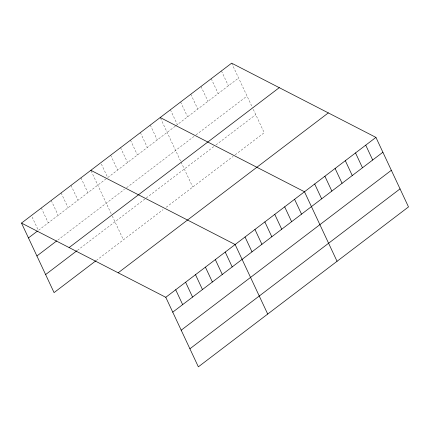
<?xml version="1.0" encoding="UTF-8"?>
<svg xmlns="http://www.w3.org/2000/svg" width="430" height="430" viewBox="0 0 430 430"><rect width="100%" height="100%" fill="white"/><g stroke="black" fill="none" stroke-linecap="round" stroke-linejoin="round"><path stroke-width="0.32" stroke-dasharray="2.15 1.61" d="M106.145 178.805L38.361 230.383L31.686 216.134M175.311 126.173L107.71 177.617L101.028 163.362M175.822 125.78L238.596 78.018M57.765 240.096L124.501 189.313M126.587 187.727L193.973 136.45M196.016 134.896L247.046 96.062M77.421 250.357L214.93 145.722M215.951 144.942L255.753 114.654M96.304 260.467L163.04 209.679M166.168 207.298L233.076 156.386M235.119 154.832L264.208 132.698L252.491 107.683M231.641 63.167L252.216 107.097M221.434 70.934L228.389 85.785M211.227 78.701L218.182 93.552M201.02 86.468L207.975 101.319M190.812 94.234L197.768 109.086M180.605 102.001L187.561 116.852M170.398 109.768L177.353 124.619M160.471 118.132L180.772 161.465M181.041 162.051L192.758 187.066M150.285 125.076L157.24 139.922M140.379 132.612L147.334 147.463M130.473 140.153L137.428 154.999M120.567 147.694L127.522 162.54M110.66 155.23L117.616 170.076M91.122 170.903L111.15 213.656M112.241 215.978L123.415 239.832M80.942 177.848L87.892 192.694M71.031 185.384L77.986 200.229M61.124 192.925L68.08 207.771M51.218 200.461L58.174 215.306M41.312 208.002L48.267 222.847"/><path stroke-width="0.64" d="M21.5 223.079L231.641 63.167L375.933 137.396L408.5 206.921L198.359 366.833L165.792 297.302L21.5 223.079L54.067 292.604L95.782 260.865M28.455 237.924L37.319 231.179M36.91 255.968L56.722 240.891M69.117 247.572L279.258 87.666M45.618 274.56L76.9 250.754M118.175 272.808L328.316 112.902M165.792 297.302L375.933 137.396M172.747 312.153L382.888 152.242M181.197 330.197L391.338 170.291M189.909 348.784L400.045 188.877M160.191 117.535L304.483 191.764L337.05 261.289M90.848 170.307L235.14 244.536L267.707 314.061M365.726 145.163L372.681 160.008M355.519 152.929L362.474 167.775M345.312 160.696L352.267 175.542M335.104 168.463L342.06 183.309M324.897 176.23L331.852 191.076M314.69 183.997L321.645 198.843M294.577 199.305L301.532 214.151M284.671 206.841L291.626 221.692M274.765 214.382L281.72 229.228M264.858 221.918L271.814 236.769M254.952 229.459L261.908 244.304M245.046 236.994L252.001 251.846M225.229 252.071L232.184 266.923M215.322 259.613L222.278 274.458M205.416 267.148L212.372 281.999M195.51 274.689L202.465 289.535M185.604 282.225L192.559 297.076M175.698 289.766L182.653 304.612"/></g></svg>
